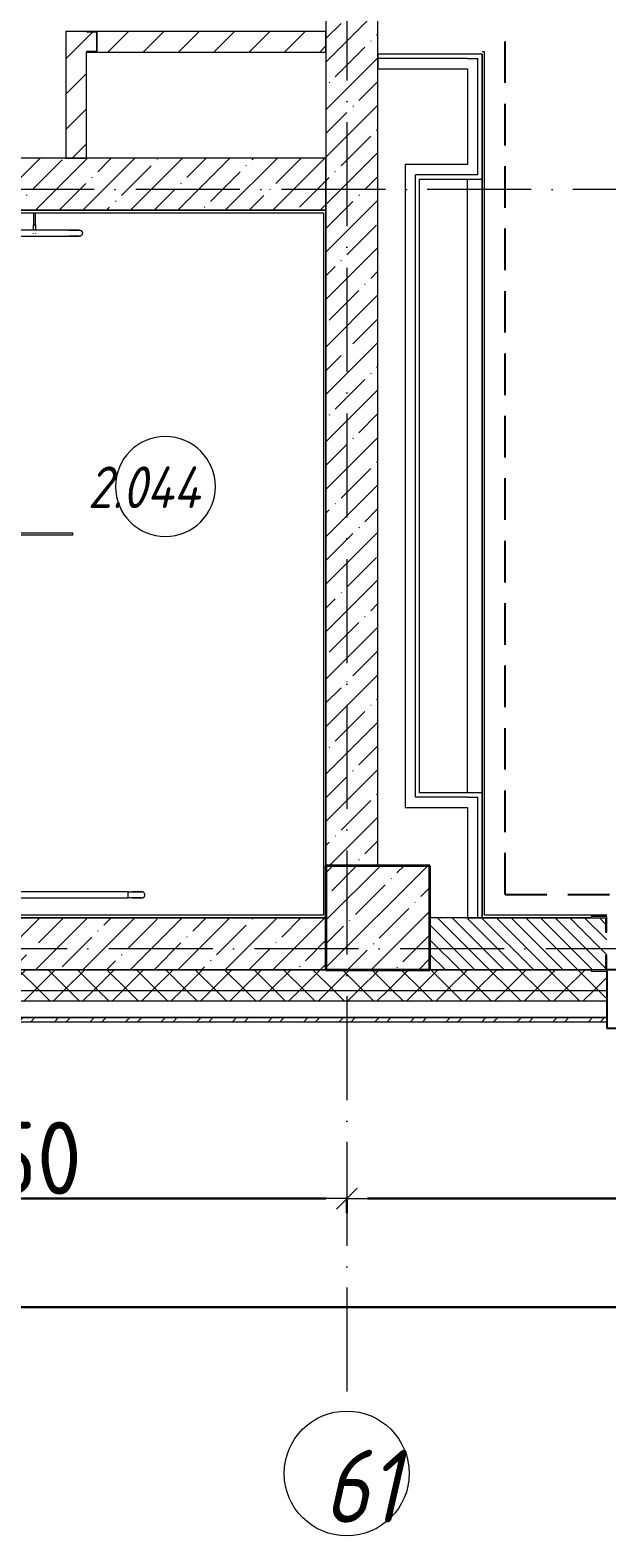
# Model space of a CAD drawing. Header units: millimetres. Extents: x -213536 to 1564669, y -45299 to 942238.
# Drawn here: x 296174 to 298946, y 209995 to 217231 of the extents above; entities that cross this region are included whole.
import ezdxf

# ---------------------------------------------------------------- set-up
doc = ezdxf.new("R2010")
doc.units = ezdxf.units.MM
doc.linetypes.add('50_200_ШТРИХ_1Т_ш5_п1_п1_', pattern=[700, 500, -100, 0, -100])
doc.linetypes.add('Штриховая _2 мм - 1 мм_', pattern=[300, 200, -100])
for name, color, linetype, lineweight in [('0-1', 7, 'Continuous', 5), ('0-2', 7, 'Continuous', 9), ('Импосты витража-1', 7, 'Continuous', 25), ('Марки помещений', 7, 'Continuous', 9), ('Несущие колонны', 7, 'Continuous', 9), ('Несущие колонны-1', 7, 'Continuous', 35), ('Обобщенные модели', 7, 'Continuous', 9), ('Общие ребра', 7, 'Continuous', 9), ('Ограждение', 7, 'Continuous', 9), ('Оси', 7, 'Continuous', 9), ('Оси-1', 7, 'Continuous', 20), ('Оси-2', 7, '50_200_ШТРИХ_1Т_ш5_п1_п1_', 9), ('Размеры', 7, 'Continuous', 15), ('Стены', 7, 'Continuous', 9), ('Стены-1', 7, 'Continuous', 13), ('Штриховка разреза-1', 7, 'Continuous', 9)]:
    doc.layers.add(name, color=color, linetype=linetype, lineweight=lineweight)
doc.layers.add('СТ-1_1', color=7, linetype='Штриховая _2 мм - 1 мм_', lineweight=90, true_color=0x888888)
doc.layers.get('0-2').off()
doc.styles.add('ISOCPEUR_I_1', font='isocpeui.ttf', dxfattribs={"width": 0.85, "height": 2.5})
doc.styles.add('ISOCPEUR_I_2', font='isocpeui.ttf', dxfattribs={"width": 0.85, "height": 2.3})
doc.styles.add('СПДС', font='isocpeur.ttf', dxfattribs={"width": 0.9})
doc.dimstyles.new('Размера А3', dxfattribs={"dimtxt": 200, "dimasz": 100, "dimexe": 70, "dimexo": 100, "dimgap": 20, "dimtad": 1, "dimdec": 0, "dimrnd": 10, "dimzin": 0, "dimdsep": 46, "dimtxsty": 'СПДС', "dimblk": 'ARROWHEAD_6', "dimcen": 1, "dimclrd": 256, "dimclre": 256, "dimclrt": 256, "dimazin": 0, "dimtfac": 1, "dimtdec": 0, "dimtmove": 2, "dimatfit": 3, "dimfxl": 1, "dimtolj": 1, "dimtzin": 0, "dimarcsym": 0})
pattern_1 = [(45, (0, 0), (-114.04925, 114.04925), []), (45, (114.05, 0), (-114.04925, 114.04925), [201.612, -40.322, 3.353, -36.97])]
pattern_2 = [(45, (0, 0), (-70.71068, 70.71068), []), (135, (0, 0), (-70.71068, -70.71068), [])]
pattern_3 = [(45, (0, 0), (-84.85281, 84.85281), [])]

# ---------------------------------------------------------------- blocks, each defined once
blk = doc.blocks.new('BSC_Колонна _Прямоугольная - 500х500-V147-АИ2_02_План отделки стен 2-го этажа _Часть 2_')
at = {"layer": 'Несущие колонны'}
h = blk.add_hatch(dxfattribs=at)
h.set_pattern_fill('FP_148', color=256, style=0, pattern_type=2)
h.set_pattern_definition([(45, (-91600, -150), (-114.04925, 114.04925), []), (45, (-91485.95, -150), (-114.04925, 114.04925), [201.613, -40.323, 3.353, -36.97])])
h.paths.add_polyline_path([(-250, -250), (250, -250), (250, 250), (-250, 250)], flags=0)
at = {"layer": 'Несущие колонны-1'}
for p, q in [((250, 250), (-250, 250)), ((-250, 250), (-250, -250)), ((250, -250), (250, 250)), ((-250, -250), (250, -250))]:
    blk.add_line(p, q, dxfattribs=at)
blk = doc.blocks.new('Прямоугольный импост - Откос НВФ_50х280 мм-25993838-АИ2_02_План отделки стен 2-го этажа _Часть 2_')
at = {"layer": 'Импосты витража-1'}
for p, q in [((0, 130), (-50, 130)), ((-50, 130), (-50, -150)), ((0, -144), (0, 130)), ((-50, -150), (0, -150))]:
    blk.add_line(p, q, dxfattribs=at)
blk = doc.blocks.new('Фахверк_СКБ_Уголок - 250_2700-27497298-АИ2_02_План отделки стен 2-го этажа _Часть 2_')
at = {"layer": 'Обобщенные модели'}
for p, q in [((200, 181), (125, 181)), ((125, 181), (125, 106)), ((131, 106), (131, 175)), ((131, 175), (200, 175)), ((200, 175), (200, 181)), ((125, 106), (131, 106)), ((131, -6), (125, -6)), ((125, -6), (125, -81)), ((131, -75), (131, -6)), ((125, -81), (200, -81)), ((200, -75), (131, -75)), ((200, -81), (200, -75))]:
    blk.add_line(p, q, dxfattribs=at)
blk = doc.blocks.new('Ограждение 2 - Ограждение 2-32862125-АИ2_02_План отделки стен 2-го этажа _Часть 2_')
at = {"layer": 'Ограждение'}
for p, q in [((87594.6, 1719), (87594.6, 1661.1)), ((87594.6, 1719), (87594.6, 1661.1)), ((87604.6, 1661.1), (87604.6, 1719)), ((87604.6, 1661.1), (87604.6, 1719)), ((87764.7, 1636), (87453.5, 1636)), ((87453.5, 1606), (87764.7, 1606))]:
    blk.add_line(p, q, dxfattribs=at)
at = {"layer": 'Ограждение', "flags": 128}
for points in [[(87594.6, 1636.6), (87594.6, 1638), (87594.6, 1639.3), (87594.6, 1640.7), (87594.6, 1642.2), (87594.6, 1643.7), (87594.6, 1645.2), (87594.6, 1646.7), (87594.6, 1648.3), (87594.6, 1649.8), (87594.6, 1651.4), (87594.6, 1653), (87594.6, 1654.6), (87594.6, 1656.3), (87594.6, 1657.9), (87594.6, 1659.6), (87594.6, 1661.1)], [(87594.6, 1636.6), (87594.6, 1638), (87594.6, 1639.3), (87594.6, 1640.7), (87594.6, 1642.2), (87594.6, 1643.7), (87594.6, 1645.2), (87594.6, 1646.7), (87594.6, 1648.3), (87594.6, 1649.8), (87594.6, 1651.4), (87594.6, 1653), (87594.6, 1654.6), (87594.6, 1656.3), (87594.6, 1657.9), (87594.6, 1659.6), (87594.6, 1661.1)], [(87594.6, 1620.1), (87594.6, 1620.2), (87594.6, 1620.3), (87594.6, 1620.4), (87594.6, 1620.7), (87594.6, 1621), (87594.6, 1621.4), (87594.6, 1621.8)], [(87604.6, 1661.1), (87604.6, 1659.4), (87604.6, 1657.8), (87604.6, 1656.2), (87604.6, 1654.5), (87604.6, 1652.9), (87604.6, 1651.3), (87604.6, 1649.7), (87604.6, 1648.1), (87604.6, 1646.6), (87604.6, 1645.1), (87604.6, 1643.6), (87604.6, 1642.1), (87604.6, 1640.6), (87604.6, 1639.2), (87604.6, 1637.9), (87604.6, 1636.5)], [(87604.6, 1661.1), (87604.6, 1659.4), (87604.6, 1657.8), (87604.6, 1656.2), (87604.6, 1654.5), (87604.6, 1652.9), (87604.6, 1651.3), (87604.6, 1649.7), (87604.6, 1648.1), (87604.6, 1646.6), (87604.6, 1645.1), (87604.6, 1643.6), (87604.6, 1642.1), (87604.6, 1640.6), (87604.6, 1639.2), (87604.6, 1637.9), (87604.6, 1636.5)], [(87604.6, 1621.8), (87604.6, 1621.3), (87604.6, 1621), (87604.6, 1620.7), (87604.6, 1620.4), (87604.6, 1620.3), (87604.6, 1620.2), (87604.6, 1620.1)], [(87814.7, 1636), (87814.6, 1636), (87814.5, 1636), (87814.3, 1636), (87814, 1636), (87813.7, 1636), (87813.2, 1636), (87812.7, 1636), (87812.1, 1636), (87811.5, 1636), (87810.7, 1636), (87809.9, 1636), (87809, 1636), (87808, 1636), (87807, 1636), (87805.9, 1636), (87804.8, 1636), (87803.5, 1636), (87802.2, 1636), (87800.9, 1636), (87799.5, 1636), (87798, 1636), (87796.5, 1636), (87794.9, 1636), (87793.3, 1636), (87791.7, 1636), (87790, 1636), (87788.2, 1636), (87786.4, 1636), (87784.6, 1636), (87782.8, 1636), (87780.9, 1636), (87779, 1636), (87777.1, 1636), (87775.1, 1636), (87773.2, 1636), (87771.2, 1636), (87769.2, 1636), (87767.2, 1636), (87765.2, 1636), (87764.7, 1636)], [(87764.7, 1636), (87766.7, 1636), (87768.7, 1636), (87770.6, 1636), (87772.6, 1636), (87774.6, 1636), (87776.5, 1636), (87778.5, 1636), (87780.4, 1636), (87782.3, 1636), (87784.1, 1636), (87786, 1636), (87787.7, 1636), (87789.5, 1636), (87791.2, 1636), (87792.9, 1636), (87794.5, 1636), (87796.1, 1636), (87797.6, 1636), (87799.1, 1636), (87800.5, 1636), (87801.9, 1636), (87803.2, 1636), (87804.4, 1636), (87805.6, 1636), (87806.7, 1636), (87807.8, 1636), (87808.8, 1636), (87809.7, 1636), (87810.5, 1636), (87811.3, 1636), (87811.9, 1636), (87812.6, 1636), (87813.1, 1636), (87813.6, 1636), (87813.9, 1636), (87814.2, 1636), (87814.5, 1636), (87814.6, 1636), (87814.7, 1636), (87814.7, 1636)], [(87764.7, 1606), (87766.7, 1606), (87768.7, 1606), (87770.6, 1606), (87772.6, 1606), (87774.6, 1606), (87776.5, 1606), (87778.5, 1606), (87780.4, 1606), (87782.3, 1606), (87784.1, 1606), (87786, 1606), (87787.7, 1606), (87789.5, 1606), (87791.2, 1606), (87792.9, 1606), (87794.5, 1606), (87796.1, 1606), (87797.6, 1606), (87799.1, 1606), (87800.5, 1606), (87801.9, 1606), (87803.2, 1606), (87804.4, 1606), (87805.6, 1606), (87806.7, 1606), (87807.8, 1606), (87808.8, 1606), (87809.7, 1606), (87810.5, 1606), (87811.3, 1606), (87811.9, 1606), (87812.6, 1606), (87813.1, 1606), (87813.6, 1606), (87813.9, 1606), (87814.2, 1606), (87814.5, 1606), (87814.6, 1606), (87814.7, 1606), (87814.7, 1606)], [(87814.7, 1606), (87814.6, 1606), (87814.5, 1606), (87814.3, 1606), (87814, 1606), (87813.7, 1606), (87813.2, 1606), (87812.7, 1606), (87812.1, 1606), (87811.5, 1606), (87810.7, 1606), (87809.9, 1606), (87809, 1606), (87808, 1606), (87807, 1606), (87805.9, 1606), (87804.8, 1606), (87803.5, 1606), (87802.2, 1606), (87800.9, 1606), (87799.5, 1606), (87798, 1606), (87796.5, 1606), (87794.9, 1606), (87793.3, 1606), (87791.7, 1606), (87790, 1606), (87788.2, 1606), (87786.4, 1606), (87784.6, 1606), (87782.8, 1606), (87780.9, 1606), (87779, 1606), (87777.1, 1606), (87775.1, 1606), (87773.2, 1606), (87771.2, 1606), (87769.2, 1606), (87767.2, 1606), (87765.2, 1606)], [(87814.7, 1636), (87815.3, 1636), (87815.9, 1636), (87816.5, 1635.9), (87817, 1635.9), (87817.6, 1635.7), (87818.2, 1635.6), (87818.8, 1635.5), (87819.4, 1635.3), (87819.9, 1635.1), (87820.5, 1634.9), (87821, 1634.6), (87821.6, 1634.3), (87822.1, 1634.1), (87822.6, 1633.8), (87823.1, 1633.4), (87823.6, 1633.1), (87824.1, 1632.7), (87824.5, 1632.3), (87825, 1631.9), (87825.4, 1631.5), (87825.8, 1631.1), (87826.2, 1630.6), (87826.6, 1630.1), (87826.9, 1629.6), (87827.3, 1629.1), (87827.6, 1628.6), (87827.9, 1628.1), (87828.2, 1627.6), (87828.4, 1627), (87828.6, 1626.5), (87828.8, 1625.9), (87829, 1625.3), (87829.2, 1624.8), (87829.3, 1624.2), (87829.4, 1623.6), (87829.5, 1623)], [(87823.7, 1609.1), (87823.3, 1608.8), (87822.8, 1608.4), (87822.3, 1608.1), (87821.7, 1607.8), (87821.2, 1607.5), (87820.6, 1607.3), (87820.1, 1607.1), (87819.5, 1606.9), (87819, 1606.7), (87818.4, 1606.5), (87817.8, 1606.4), (87817.2, 1606.3), (87816.6, 1606.2), (87816, 1606.1), (87815.4, 1606.1), (87814.8, 1606), (87814.7, 1606)], [(87829.5, 1619.2), (87829.5, 1618.7), (87829.4, 1618.1), (87829.2, 1617.5), (87829.1, 1616.9), (87828.9, 1616.3), (87828.7, 1615.8), (87828.5, 1615.2), (87828.2, 1614.7), (87828, 1614.1), (87827.7, 1613.6), (87827.4, 1613.1), (87827, 1612.6), (87826.7, 1612.1), (87826.3, 1611.6), (87825.9, 1611.2), (87825.5, 1610.7), (87825.1, 1610.3), (87824.7, 1609.9), (87824.2, 1609.5)]]:
    blk.add_lwpolyline(points, dxfattribs=at)
at = {"layer": 'Ограждение'}
for points in [[(87594.7, 1661.1), (87594.6, 1661.1), (87594.6, 1661.1), (87595.2, 1661.1), (87596.3, 1661.1), (87597.9, 1661.1), (87599, 1661.1), (87599.6, 1661.1)], [(87594.7, 1661.1), (87594.6, 1661.1), (87594.6, 1661.1), (87594.7, 1661.1)], [(87599.6, 1661.1), (87600.2, 1661.1), (87601.3, 1661.1), (87602.9, 1661.1), (87604, 1661.1), (87604.4, 1661.1), (87604.5, 1661.1)]]:
    blk.add_open_spline(points, degree=3, dxfattribs=at)
blk = doc.blocks.new('О_Общий_Элемент поручня_Площадочный_Двухуровневый_С подрезкой_ГОСТ 8732-78 - О_Общий_Элемент поручня_Площадочный_Двухуровневый_С подрезкой_ГОСТ 8732-78-31370357-АИ2_02_План отделки стен 2-го этажа _Часть 2_')
at = {"layer": 'Ограждение'}
for p, q in [((0, -10), (20, -10)), ((20, -40), (0, -40))]:
    blk.add_line(p, q, dxfattribs=at)
at = {"layer": 'Ограждение', "flags": 128}
for points in [[(20, -10), (21.8, -10), (23.6, -10), (25.4, -10), (27.2, -10), (28.9, -10), (30.7, -10), (32.4, -10), (34.2, -10), (35.9, -10), (37.5, -10), (39.2, -10), (40.8, -10), (42.4, -10), (43.9, -10), (45.4, -10), (46.9, -10), (48.3, -10), (49.7, -10), (51, -10), (52.3, -10), (53.5, -10), (54.7, -10), (55.8, -10), (56.9, -10), (57.9, -10), (58.8, -10), (59.7, -10), (60.5, -10), (61.3, -10), (61.9, -10), (62.6, -10), (63.1, -10), (63.6, -10), (64, -10), (64.3, -10), (64.6, -10), (64.8, -10), (64.9, -10), (65, -10), (65, -10)], [(65, -10), (65, -10), (64.9, -10), (64.7, -10), (64.4, -10), (64.1, -10), (63.7, -10), (63.2, -10), (62.7, -10), (62.1, -10), (61.4, -10), (60.7, -10), (59.9, -10), (59.1, -10), (58.1, -10), (57.1, -10), (56.1, -10), (55, -10), (53.8, -10), (52.6, -10), (51.4, -10), (50, -10), (48.7, -10), (47.3, -10), (45.8, -10), (44.3, -10), (42.8, -10), (41.2, -10), (39.6, -10), (38, -10), (36.3, -10), (34.6, -10), (32.9, -10), (31.2, -10), (29.4, -10), (27.6, -10), (25.9, -10), (24.1, -10), (22.3, -10), (20.5, -10), (20, -10)], [(65, -40), (65, -40), (64.9, -40), (64.7, -40), (64.4, -40), (64.1, -40), (63.7, -40), (63.2, -40), (62.7, -40), (62.1, -40), (61.4, -40), (60.7, -40), (59.9, -40), (59.1, -40), (58.1, -40), (57.1, -40), (56.1, -40), (55, -40), (53.8, -40), (52.6, -40), (51.4, -40), (50, -40), (48.7, -40), (47.3, -40), (45.8, -40), (44.3, -40), (42.8, -40), (41.2, -40), (39.6, -40), (38, -40), (36.3, -40), (34.6, -40), (32.9, -40), (31.2, -40), (29.4, -40), (27.6, -40), (25.9, -40), (24.1, -40), (22.3, -40), (20.5, -40), (20, -40)], [(20, -40), (21.8, -40), (23.6, -40), (25.4, -40), (27.2, -40), (28.9, -40), (30.7, -40), (32.4, -40), (34.2, -40), (35.9, -40), (37.5, -40), (39.2, -40), (40.8, -40), (42.4, -40), (43.9, -40), (45.4, -40), (46.9, -40), (48.3, -40), (49.7, -40), (51, -40), (52.3, -40), (53.5, -40), (54.7, -40), (55.8, -40), (56.9, -40), (57.9, -40), (58.8, -40), (59.7, -40), (60.5, -40), (61.3, -40), (61.9, -40), (62.6, -40), (63.1, -40), (63.6, -40), (64, -40), (64.3, -40), (64.6, -40), (64.8, -40), (64.9, -40), (65, -40), (65, -40)], [(80, -25), (80, -24.4), (80, -23.8), (79.9, -23.2), (79.8, -22.6), (79.7, -22), (79.6, -21.4), (79.4, -20.9), (79.2, -20.3), (79, -19.7), (78.8, -19.2), (78.6, -18.6), (78.3, -18.1), (78, -17.5), (77.7, -17), (77.4, -16.5), (77, -16), (76.7, -15.6), (76.3, -15.1), (75.9, -14.7), (75.5, -14.2), (75, -13.8), (74.6, -13.4), (74.1, -13.1), (73.6, -12.7), (73.1, -12.4), (72.6, -12.1), (72.1, -11.8), (71.5, -11.5), (71, -11.2), (70.4, -11), (69.9, -10.8), (69.3, -10.6), (68.7, -10.5), (68.1, -10.3), (67.5, -10.2), (67, -10.1), (66.4, -10.1), (65.8, -10), (65.2, -10), (65, -10)], [(65, -40), (65.6, -40), (66.2, -40), (66.8, -39.9), (67.4, -39.8), (68, -39.7), (68.6, -39.6), (69.1, -39.4), (69.7, -39.2), (70.3, -39), (70.8, -38.8), (71.4, -38.6), (71.9, -38.3), (72.5, -38), (73, -37.7), (73.5, -37.4), (74, -37), (74.4, -36.7), (74.9, -36.3), (75.3, -35.9), (75.8, -35.5), (76.2, -35), (76.6, -34.6), (76.9, -34.1), (77.3, -33.6), (77.6, -33.1), (77.9, -32.6), (78.2, -32.1), (78.5, -31.5), (78.8, -31), (79, -30.4), (79.2, -29.9), (79.4, -29.3), (79.5, -28.7), (79.7, -28.1), (79.8, -27.5), (79.9, -27), (79.9, -26.4), (80, -25.8), (80, -25.2), (80, -25)]]:
    blk.add_lwpolyline(points, dxfattribs=at)
blk = doc.blocks.new('О_Элемент поручня_Пристенный_Труба_ГОСТ 8732-78 - О_Элемент поручня_Пристенный_Труба_ГОСТ 8732-78-31382400-АИ2_02_План отделки стен 2-го этажа _Часть 2_')
at = {"layer": 'Ограждение'}
for p, q in [((300, 30), (-4500, 30)), ((-4500, 0), (300, 0)), ((300, 0), (300, 30))]:
    blk.add_line(p, q, dxfattribs=at)
blk = doc.blocks.new('154_Фахверк_СКБ_Швеллер - Тип_100_3960_зеркало-36793856-АИ2_02_План отделки стен 2-го этажа _Часть 2_')
at = {"layer": 'Обобщенные модели'}
for p, q in [((175, 50), (125, 50)), ((125, 50), (125, -50)), ((128, 47), (175, 47)), ((128, -47), (128, 47)), ((175, 47), (175, 50)), ((125, -50), (175, -50)), ((175, -47), (128, -47)), ((175, -50), (175, -47))]:
    blk.add_line(p, q, dxfattribs=at)
blk = doc.blocks.new('0125-Р-ОО-Ш2-АР-о_23_10_2024_rvt-1-АИ2_02_План отделки стен 2-го этажа _Часть 2_')
at = {"layer": 'Штриховка разреза-1'}
h = blk.add_hatch(dxfattribs=at)
h.set_pattern_fill('FP_1', color=256, style=0, pattern_type=2)
h.set_pattern_definition(pattern_1)
h.paths.add_polyline_path([(91600, 3675), (91600, 7900), (91350, 7900), (91350, 3675)], flags=0)
h = blk.add_hatch(dxfattribs=at)
h.set_pattern_fill('FP_3', color=256, style=0, pattern_type=2)
h.set_pattern_definition(pattern_3)
h.paths.add_polyline_path([(90100, 3800), (90200, 3800), (90200, 4410), (90100, 4410), (90100, 4189)], flags=0)
h = blk.add_hatch(dxfattribs=at)
h.set_pattern_fill('FP_3', color=256, style=0, pattern_type=2)
h.set_pattern_definition(pattern_3)
h.paths.add_polyline_path([(90250, 4310), (91350, 4310), (91350, 4410), (90250, 4410), (90250, 4313)], flags=0)
h.paths.add_polyline_path([(90247, 4313), (90247, 4407), (90200, 4407), (90200, 4313)], flags=0)
h = blk.add_hatch(dxfattribs=at)
h.set_pattern_fill('FP_1', color=256, style=0, pattern_type=2)
h.set_pattern_definition(pattern_1)
h.paths.add_polyline_path([(91350, 3550), (91350, 3800), (86150, 3800), (86150, 3550), (91018.2, 3550)], flags=0)
h = blk.add_hatch(dxfattribs=at)
h.set_pattern_fill('FP_1', color=256, style=0, pattern_type=2)
h.set_pattern_definition(pattern_1)
h.paths.add_polyline_path([(91600, 400), (91600, 3675), (91350, 3675), (91350, 400)], flags=0)
h = blk.add_hatch(dxfattribs=at)
h.set_pattern_fill('FP_1', color=256, style=0, pattern_type=2)
h.set_pattern_definition(pattern_1)
h.paths.add_polyline_path([(91350, -100), (91350, 150), (84750, 150), (84750, -100), (91018.2, -100)], flags=0)
h = blk.add_hatch(dxfattribs=at)
h.set_pattern_fill('FP_2', color=256, style=0, pattern_type=2)
h.set_pattern_definition([(135, (0, 0), (-35.35534, -35.35534), [])])
h.paths.add_polyline_path([(95600, -100), (95600, 150), (94506, 150), (94506, 81), (94500, 81), (94500, -31), (94506, -31), (94506, -100), (94746.2, -100)], flags=0)
h.paths.add_polyline_path([(92694, -100), (92694, -31), (92700, -31), (92700, 81), (92694, 81), (92694, 150), (91850, 150), (91850, -100), (92625, -100)], flags=0)
h = blk.add_hatch(dxfattribs=at)
h.set_pattern_fill('FP_81', color=256, style=0, pattern_type=2)
h.set_pattern_definition(pattern_2)
h.paths.add_polyline_path([(103134.1, -200), (103600, -200), (103600, -100), (94575, -100), (94575, -106), (94500, -106), (94500, -200), (102202.1, -200)], flags=0)
h.paths.add_polyline_path([(91850, -200), (92700, -200), (92700, -106), (92625, -106), (92625, -100), (84750, -100), (84750, -200), (91350, -200)], flags=0)
h.paths.add_polyline_path([(83562.3, -200), (83750, -200), (83750, -100), (82625, -100), (82625, -106), (82550, -106), (82550, -200), (83250, -200)], flags=0)
h.paths.add_polyline_path([(74750, -200), (74750, -100), (73425, -100), (73425, -106), (73350, -106), (73350, -200), (74242.4, -200)], flags=0)
h.paths.add_polyline_path([(71446.5, -200), (71550, -200), (71550, -106), (71475, -106), (71475, -100), (70425, -100), (70425, -106), (70350, -106), (70350, -200), (71200, -200)], flags=0)
h.paths.add_polyline_path([(67718.5, -200), (68549.7, -200), (68549.7, -106), (68475, -106), (68475, -100), (67425, -100), (67425, -106), (67350, -106), (67350, -200)], flags=0)
h.paths.add_polyline_path([(64700, -200), (65550, -200), (65550, -106), (65475, -106), (65475, -100), (64425, -100), (64425, -106), (64350, -106), (64350, -200), (64456.5, -200)], flags=0)
h.paths.add_polyline_path([(62550, -200), (62550, -106), (62475, -106), (62475, -100), (61425, -100), (61425, -106), (61350, -106), (61350, -200), (62126.6, -200)], flags=0)
h.paths.add_polyline_path([(56534.6, -200), (56550, -200), (56550, -106), (56475, -106), (56475, -100), (55425, -100), (55425, -106), (55350, -106), (55350, -200), (56200, -200)], flags=0)
h.paths.add_polyline_path([(53272.7, -200), (53550, -200), (53550, -106), (53475, -106), (53475, -100), (52425, -100), (52425, -106), (52350, -106), (52350, -200), (52806.7, -200)], flags=0)
h.paths.add_polyline_path([(50550, -200), (50550, -106), (50475, -106), (50475, -100), (49425, -100), (49425, -106), (49350, -106), (49350, -200), (50010.7, -200)], flags=0)
h.paths.add_polyline_path([(47475, -200), (47550, -200), (47550, -106), (47475, -106), (47475, -100), (46425, -100), (46425, -106), (46350, -106), (46350, -200), (47214.7, -200)], flags=0)
h.paths.add_polyline_path([(44550, -200), (44550, -106), (44475, -106), (44475, -100), (43425, -100), (43425, -106), (43350, -106), (43350, -200), (44418.8, -200)], flags=0)
h.paths.add_polyline_path([(40700, -200), (41550, -200), (41550, -106), (41475, -105.4), (41475, -100), (40150, -100), (40150, -200), (40690.8, -200)], flags=0)
h.paths.add_polyline_path([(38344, -200), (38350, -200), (38350, -106), (38275, -106), (38275, -100), (37150, -100), (37150, -200), (38275, -200)], flags=0)
h.paths.add_polyline_path([(35350, -200), (35350, -106), (35275, -106), (35275, -100), (34225, -100), (34225, -106), (34150, -106), (34150, -200), (35344, -200)], flags=0)
h.paths.add_polyline_path([(32275, -200), (32350, -200), (32350, -106), (32275, -106), (32275, -100), (31150, -100), (31150, -200), (31650, -200)], flags=0)
h.paths.add_polyline_path([(29350, -200), (29350, -106), (29275, -106), (29275, -100), (28150, -100), (28150, -200), (29344, -200)], flags=0)
h.paths.add_polyline_path([(25779, -200), (26350, -200), (26350, -106), (26275, -106), (26275, -100), (25225, -100), (25225, -106), (25150, -106), (25150, -200), (25313, -200)], flags=0)
h.paths.add_polyline_path([(22650, -200), (23350, -200), (23350, -106), (23275, -106), (23275, -100), (22150, -100), (22150, -200)], flags=0)
h.paths.add_polyline_path([(19255.1, -200), (20350, -200), (20350, -106), (20275, -106), (20275, -100), (19150, -100), (19150, -200)], flags=0)
h.paths.add_polyline_path([(16459.1, -200), (17350, -200), (17350, -106), (17275, -106), (17275, -100), (16225, -100), (16225, -106), (16150, -106), (16150, -200)], flags=0)
h.paths.add_polyline_path([(14595.1, -200), (15150, -200), (15150, -106), (15075, -106), (15075, -100), (9825, -100), (9825, -106), (9750, -106), (9750, -200), (13663.1, -200)], flags=0)
h.paths.add_polyline_path([(8150, -200), (8750, -200), (8750, -106), (8675, -106), (8675, -100), (-100, -100), (-100, -200), (8071.2, -200)], flags=0)
h = blk.add_hatch(dxfattribs=at)
h.set_pattern_fill('FP_81', color=256, style=0, pattern_type=2)
h.set_pattern_definition(pattern_2)
h.paths.add_polyline_path([(103600, -250), (103700, -250), (103700, -200), (94500, -200), (94500, -250), (103134.1, -250)], flags=0)
h.paths.add_polyline_path([(91950.2, -250), (92700, -250), (92700, -200), (84750, -200), (84750, -250), (91018.2, -250)], flags=0)
h.paths.add_polyline_path([(83562.3, -250), (83750, -250), (83750, -200), (82550, -200), (82550, -250), (82630.3, -250)], flags=0)
h.paths.add_polyline_path([(74242.4, -250), (74750, -250), (74750, -200), (73350, -200), (73350, -250), (73776.4, -250)], flags=0)
h.paths.add_polyline_path([(70350, -250), (71550, -250), (71550, -200), (70350, -200)], flags=0)
h.paths.add_polyline_path([(68549.7, -250), (68549.7, -200), (67350, -200), (67350, -250), (67718.5, -250)], flags=0)
h.paths.add_polyline_path([(64350, -250), (65550, -250), (65550, -200), (64350, -200)], flags=0)
h.paths.add_polyline_path([(62550, -250), (62550, -200), (61350, -200), (61350, -250), (62126.6, -250)], flags=0)
h.paths.add_polyline_path([(56550, -250), (56550, -200), (55350, -200), (55350, -250), (56534.6, -250)], flags=0)
h.paths.add_polyline_path([(53550, -250), (53550, -200), (52350, -200), (52350, -250), (53272.7, -250)], flags=0)
h.paths.add_polyline_path([(50550, -250), (50550, -200), (49350, -200), (49350, -250), (50010.7, -250)], flags=0)
h.paths.add_polyline_path([(47214.7, -250), (47550, -250), (47550, -200), (46350, -200), (46350, -250), (46748.7, -250)], flags=0)
h.paths.add_polyline_path([(43486.8, -250), (44550, -250), (44550, -200), (43350, -200), (43350, -250)], flags=0)
h.paths.add_polyline_path([(41550, -250), (41550, -200), (40150, -200), (40150, -250), (40690.8, -250)], flags=0)
h.paths.add_polyline_path([(37894.8, -250), (38350, -250), (38350, -200), (37150, -200), (37150, -250)], flags=0)
h.paths.add_polyline_path([(35098.9, -250), (35350, -250), (35350, -200), (34150, -200), (34150, -250), (34166.9, -250)], flags=0)
h.paths.add_polyline_path([(32302.9, -250), (32350, -250), (32350, -200), (31150, -200), (31150, -250), (31370.9, -250)], flags=0)
h.paths.add_polyline_path([(29040.9, -250), (29350, -250), (29350, -200), (28150, -200), (28150, -250), (28575, -250)], flags=0)
h.paths.add_polyline_path([(25313, -250), (26350, -250), (26350, -200), (25150, -200), (25150, -250)], flags=0)
h.paths.add_polyline_path([(22983, -250), (23350, -250), (23350, -200), (22150, -200), (22150, -250)], flags=0)
h.paths.add_polyline_path([(20350, -250), (20350, -200), (19150, -200), (19150, -250), (20187, -250)], flags=0)
h.paths.add_polyline_path([(17350, -250), (17350, -200), (16150, -200), (16150, -250), (16459.1, -250)], flags=0)
h.paths.add_polyline_path([(14595.1, -250), (15150, -250), (15150, -200), (9750, -200), (9750, -250), (13663.1, -250)], flags=0)
h.paths.add_polyline_path([(8537.2, -250), (8750, -250), (8750, -200), (-200, -200), (-200, -250), (8071.2, -250)], flags=0)
h = blk.add_hatch(dxfattribs=at)
h.set_pattern_fill('FP_80', color=256, style=0, pattern_type=2)
h.set_pattern_definition([(45, (0, 0), (-85.53659, 85.53659), []), (45, (57.02, 0), (-85.53659, 85.53659), [])])
h.paths.add_polyline_path([(103830, -350), (103830, -330), (94500, -330), (94500, -350), (103134.1, -350)], flags=0)
h.paths.add_polyline_path([(92416.2, -350), (92700, -350), (92700, -330), (84750, -330), (84750, -350), (91950.2, -350)], flags=0)
h.paths.add_polyline_path([(83562.3, -350), (83750, -350), (83750, -330), (82550, -330), (82550, -350), (82630.3, -350)], flags=0)
h.paths.add_polyline_path([(74235, -350), (74750, -350), (74750, -330), (74235, -330)], flags=0)
at = {"layer": 'Общие ребра'}
for p, q in [((92030, 4280), (91600, 4280)), ((92030, 4280), (92080, 4280)), ((92080, 3720), (92080, 4280)), ((92030, 3720), (91780, 3720)), ((91780, 3700), (91780, 3720)), ((91780, 750), (91780, 3700)), ((92080, 3720), (92030, 3720)), ((91780, 730), (91780, 750)), ((92030, 730), (91780, 730)), ((92030, 730), (92080, 730)), ((92080, 150), (92080, 730)), ((91350, -100), (84750, -100)), ((84750, -100), (91350, -100)), ((84750, -200), (92700, -200)), ((84750, -250), (92700, -250))]:
    blk.add_line(p, q, dxfattribs=at)
at = {"layer": 'Стены'}
for p, q in [((92030, 750), (92030, 3700)), ((92099.5, 3700), (92099.5, 750))]:
    blk.add_line(p, q, dxfattribs=at)
at = {"layer": 'Стены-1'}
for p, q in [((91350, 7900), (91350, 3675)), ((91600, 3675), (91600, 7900)), ((90100, 4410), (90100, 3800)), ((90200, 4410), (90100, 4410)), ((91350, 4410), (90250, 4410)), ((91350, 4310), (91350, 4410)), ((90200, 3800), (90200, 4310)), ((90250, 4310), (91350, 4310)), ((92030, 4300), (91600, 4300)), ((91600, 4300), (91600, 4230)), ((92080, 4300), (92030, 4300)), ((92100, 4300), (92080, 4300)), ((92100, 3700), (92100, 4300)), ((91600, 4230), (92030, 4230)), ((92030, 4230), (92030, 3770)), ((91350, 3800), (88100, 3800)), ((90100, 3800), (90200, 3800)), ((91350, 3550), (91350, 3800)), ((92030, 3770), (91730, 3770)), ((91730, 3770), (91730, 3720)), ((91730, 3720), (91730, 3700)), ((91730, 3700), (91730, 750)), ((91800, 3700), (92030, 3700)), ((91800, 750), (91800, 3700)), ((92030, 3700), (92080, 3700)), ((92080, 3700), (92100, 3700)), ((91350, 3675), (91350, 400)), ((91600, 400), (91600, 3675)), ((86150, 3550), (91350, 3550)), ((91730, 750), (91730, 730)), ((91730, 730), (91730, 680)), ((92030, 750), (91800, 750)), ((92080, 750), (92030, 750)), ((92100, 750), (92080, 750)), ((92100, 150), (92100, 750)), ((91730, 680), (92030, 680)), ((92030, 680), (92030, 150)), ((91350, 150), (84750, 150)), ((92625, 150), (91850, 150)), ((92030, 150), (92100, 150)), ((91850, -100), (92625, -100)), ((92625, -100), (91850, -100)), ((92700, -330), (92700, -106)), ((84750, -330), (92700, -330)), ((92700, -330), (84750, -330)), ((84750, -350), (92700, -350))]:
    blk.add_line(p, q, dxfattribs=at)
at = {"layer": '0-2', "rotation": 180}
for name, p in [('154_Фахверк_СКБ_Швеллер - Тип_100_3960_зеркало-36793856-АИ2_02_План отделки стен 2-го этажа _Часть 2_', (90375, 4360)), ('Фахверк_СКБ_Уголок - 250_2700-27497298-АИ2_02_План отделки стен 2-го этажа _Часть 2_', (92825, 75)), ('Прямоугольный импост - Откос НВФ_50х280 мм-25993838-АИ2_02_План отделки стен 2-го этажа _Часть 2_', (92700, -250))]:
    blk.add_blockref(name, p, dxfattribs=at)
at = {"layer": '0-2'}
for name, p in [('Ограждение 2 - Ограждение 2-32862125-АИ2_02_План отделки стен 2-го этажа _Часть 2_', (2350, 1819)), ('BSC_Колонна _Прямоугольная - 500х500-V147-АИ2_02_План отделки стен 2-го этажа _Часть 2_', (91600, 150)), ('О_Элемент поручня_Пристенный_Труба_ГОСТ 8732-78 - О_Элемент поручня_Пристенный_Труба_ГОСТ 8732-78-31382400-АИ2_02_План отделки стен 2-го этажа _Часть 2_', (90100, 245)), ('О_Общий_Элемент поручня_Площадочный_Двухуровневый_С подрезкой_ГОСТ 8732-78 - О_Общий_Элемент поручня_Площадочный_Двухуровневый_С подрезкой_ГОСТ 8732-78-31370357-АИ2_02_План отделки стен 2-го этажа _Часть 2_', (90400, 285))]:
    blk.add_blockref(name, p, dxfattribs=at)
blk = doc.blocks.new('AI_Марка_Помещение_х1__Общий_E___ISO-2_1K_ - Номер-16210215-АИ2_02_План отделки стен 2-го этажа _Часть 2_')
at = {"layer": 'Марки помещений'}
for start, end in [(360, 180), (180, 360)]:
    blk.add_arc((0.039, 0.312), 2.4, start, end, dxfattribs=at)
blk = doc.blocks.new('Ось сетки - Круг_Ø6_00__ISO-2_5_0_9K_-16731441-АИ2_02_План отделки стен 2-го этажа _Часть 2_')
at = {"layer": 'Оси-1'}
blk.add_circle((0, 0), 3, dxfattribs=at)
blk = doc.blocks.new('ARROWHEAD_6')
at = {"color": 0, "linetype": 'Continuous'}
for p, q in [((0, 0), (-1, 0)), ((-0.5, -0.5), (0.5, 0.5))]:
    blk.add_line(p, q, dxfattribs=at)
blk = doc.blocks.new('*D3052')
at = {"layer": 'Defpoints', "color": 0, "transparency": 16777216}
for p in [(294245.6, 211721.4), (297695.6, 211721.4), (297695.6, 211615.3)]:
    blk.add_point(p, dxfattribs=at)
at = {"layer": 'Размеры', "lineweight": -2, "transparency": 16777216}
for p, q in [((294245.6, 211621.4), (294245.6, 211545.3)), ((294345.6, 211615.3), (297595.6, 211615.3)), ((297695.6, 211621.4), (297695.6, 211545.3))]:
    blk.add_line(p, q, dxfattribs=at)
at = {"layer": 'Размеры', "lineweight": -2, "transparency": 16777216, "xscale": 100, "yscale": 100, "zscale": 100, "rotation": 180}
blk.add_blockref('ARROWHEAD_6', (294245.6, 211615.3), dxfattribs=at)
at = {"layer": 'Размеры', "lineweight": -2, "transparency": 16777216, "xscale": 100, "yscale": 100, "zscale": 100}
blk.add_blockref('ARROWHEAD_6', (297695.6, 211615.3), dxfattribs=at)
at = {"layer": 'Размеры', "lineweight": 25, "transparency": 16777216, "insert": (295970.6, 211810.3), "char_height": 350, "width": 2.564, "attachment_point": 5, "style": 'СПДС'}
blk.add_mtext('\\A1;3450', dxfattribs=at)
blk = doc.blocks.new('*D3053')
at = {"layer": 'Defpoints', "color": 0, "transparency": 16777216}
for p in [(297695.6, 211721.4), (301945.6, 211721.4), (301945.6, 211615.3)]:
    blk.add_point(p, dxfattribs=at)
at = {"layer": 'Размеры', "lineweight": -2, "transparency": 16777216}
for p, q in [((297695.6, 211621.4), (297695.6, 211545.3)), ((297795.6, 211615.3), (301845.6, 211615.3)), ((301945.6, 211621.4), (301945.6, 211545.3))]:
    blk.add_line(p, q, dxfattribs=at)
at = {"layer": 'Размеры', "lineweight": -2, "transparency": 16777216, "xscale": 100, "yscale": 100, "zscale": 100, "rotation": 180}
blk.add_blockref('ARROWHEAD_6', (297695.6, 211615.3), dxfattribs=at)
at = {"layer": 'Размеры', "lineweight": -2, "transparency": 16777216, "xscale": 100, "yscale": 100, "zscale": 100}
blk.add_blockref('ARROWHEAD_6', (301945.6, 211615.3), dxfattribs=at)
at = {"layer": 'Размеры', "lineweight": 25, "transparency": 16777216, "insert": (299820.6, 211810.3), "char_height": 350, "width": 2.564, "attachment_point": 5, "style": 'СПДС'}
blk.add_mtext('\\A1;4250', dxfattribs=at)
blk = doc.blocks.new('*D3055')
at = {"layer": 'Defpoints', "color": 0, "transparency": 16777216}
for p in [(206245.6, 211200.2), (309745.6, 211200.2), (309745.6, 211094.1)]:
    blk.add_point(p, dxfattribs=at)
at = {"layer": 'Размеры', "lineweight": -2, "transparency": 16777216}
for p, q in [((206245.6, 211100.2), (206245.6, 211024.1)), ((206345.6, 211094.1), (309645.6, 211094.1)), ((309745.6, 211100.2), (309745.6, 211024.1))]:
    blk.add_line(p, q, dxfattribs=at)
at = {"layer": 'Размеры', "lineweight": -2, "transparency": 16777216, "xscale": 100, "yscale": 100, "zscale": 100, "rotation": 180}
blk.add_blockref('ARROWHEAD_6', (206245.6, 211094.1), dxfattribs=at)
at = {"layer": 'Размеры', "lineweight": -2, "transparency": 16777216, "xscale": 100, "yscale": 100, "zscale": 100}
blk.add_blockref('ARROWHEAD_6', (309745.6, 211094.1), dxfattribs=at)
at = {"layer": 'Размеры', "lineweight": 25, "transparency": 16777216, "insert": (257995.6, 211289.1), "char_height": 350, "width": 3.544, "attachment_point": 5, "style": 'СПДС'}
blk.add_mtext('\\A1;103500', dxfattribs=at)
blk = doc.blocks.new('Оси1')
at = {"layer": 'Оси-2'}
for p, q in [((297695.6, 264395.4), (297695.6, 210594.5)), ((311183.9, 216465.2), (203926.8, 216465.2)), ((312453.9, 212815.2), (203926.8, 212815.2))]:
    blk.add_line(p, q, dxfattribs=at)
at = {"layer": 'Оси-1', "xscale": 99.99999999999993, "yscale": 99.99999999999993, "zscale": 99.99999999999993, "rotation": 180}
blk.add_blockref('Ось сетки - Круг_Ø6_00__ISO-2_5_0_9K_-16731441-АИ2_02_План отделки стен 2-го этажа _Часть 2_', (297695.6, 210294.5), dxfattribs=at)
at = {"layer": 'Оси', "insert": (297585.1, 210408.5), "char_height": 350, "width": 346.329, "attachment_point": 1, "style": 'ISOCPEUR_I_1'}
blk.add_mtext('61', dxfattribs=at)
at = {"layer": 'Размеры', "lineweight": 25}
for base, p1, p2, picture, middle in [((297695.6, 211615.3), (294245.6, 211721.4), (297695.6, 211721.4), '*D3052', (295970.6, 211810.3)), ((301945.6, 211615.3), (297695.6, 211721.4), (301945.6, 211721.4), '*D3053', (299820.6, 211810.3)), ((309745.6, 211094.1), (206245.6, 211200.2), (309745.6, 211200.2), '*D3055', (257995.6, 211289.1))]:
    dim = blk.add_linear_dim(base=base, p1=p1, p2=p2, dimstyle='Размера А3', override={"dimtxt": 350}, dxfattribs=at)
    dim.commit()
    dim.dimension.update_dxf_attribs({"geometry": picture, "text_midpoint": middle})

msp = doc.modelspace()

# ---------------------------------------------------------------- linework, layer by layer
at = {"layer": 'СТ-1_1', "lineweight": 25}
for q in [(298457.6, 220827.2), (301397.6, 213077.2)]:
    msp.add_line((298457.6, 213077.2), q, dxfattribs=at)
at = {"layer": 'Стены'}
for p, q in [((296378.1, 214803.2), (294256.1, 214803.2)), ((294307, 214815.2), (296378.1, 214815.2)), ((296378.1, 214815.2), (296378.1, 214803.2))]:
    msp.add_line(p, q, dxfattribs=at)
at = {"layer": 'Стены-1'}
for p, q in [((298357.6, 217127.2), (298345.6, 217127.2)), ((298345.6, 217115.2), (298345.6, 212965.2)), ((298357.6, 212977.2), (298357.6, 217127.2)), ((292133.6, 216353.2), (297583.6, 216353.2)), ((297595.6, 216365.2), (292145.6, 216365.2)), ((297583.6, 216353.2), (297583.6, 212977.2)), ((297595.6, 213215.2), (297595.6, 216365.2)), ((297583.6, 212977.2), (290995.6, 212977.2)), ((298945.6, 212977.2), (298357.6, 212977.2)), ((290995.6, 212965.2), (297595.6, 212965.2)), ((298345.6, 212965.2), (298870.6, 212965.2))]:
    msp.add_line(p, q, dxfattribs=at)

# ---------------------------------------------------------------- block references
at = {"color": 2, "lineweight": 30}
msp.add_blockref('Оси1', (0, 0), dxfattribs=at)
at = {"layer": '0-1'}
msp.add_blockref('0125-Р-ОО-Ш2-АР-о_23_10_2024_rvt-1-АИ2_02_План отделки стен 2-го этажа _Часть 2_', (206245.6, 212815.2), dxfattribs=at)
at = {"layer": 'Марки помещений', "xscale": 99.99999999999993, "yscale": 99.99999999999993, "zscale": 99.99999999999993}
msp.add_blockref('AI_Марка_Помещение_х1__Общий_E___ISO-2_1K_ - Номер-16210215-АИ2_02_План отделки стен 2-го этажа _Часть 2_', (296820.3, 215006.5), dxfattribs=at)

# ---------------------------------------------------------------- texts
at = {"layer": 'Марки помещений', "insert": (296451.1, 215134.3), "char_height": 200, "width": 849.789, "attachment_point": 1, "style": 'ISOCPEUR_I_2'}
msp.add_mtext('2.044', dxfattribs=at)

doc.saveas('drawing.dxf')
